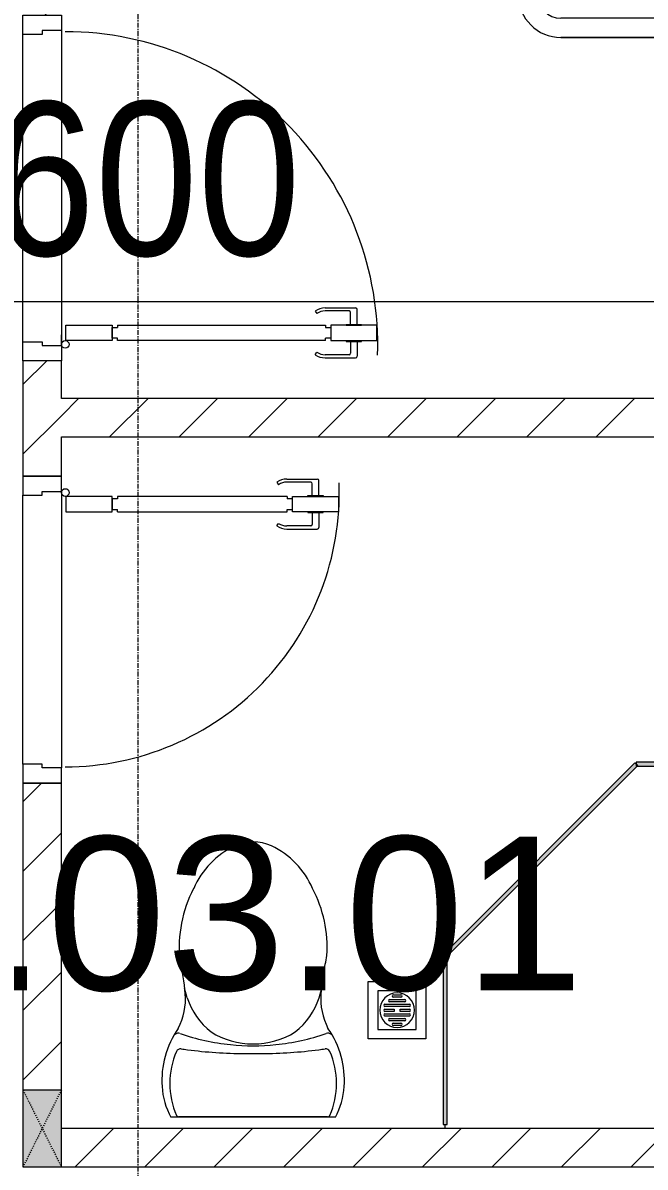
# Model space of a CAD drawing. Header units: millimetres. Extents: x 1591 to 240306, y -15958 to 82755.
# Drawn here: x 122754 to 124375, y 56636 to 59615 of the extents above; entities that cross this region are included whole.
import ezdxf

# ---------------------------------------------------------------- set-up
doc = ezdxf.new("R2010")
doc.units = ezdxf.units.MM
doc.linetypes.add('Dash', pattern=[6, 3, -3])
doc.linetypes.add('Grid Line', pattern=[22.225, 12.7, -3.175, 3.175, -3.175])
for name, color, linetype, lineweight in [('0-1', 7, 'Continuous', 5), ('A-ANNO-DIMS', 211, 'Continuous', 9), ('A-ANNO-DIMS-160', 211, 'Continuous', 9), ('A-AREA-IDEN', 2, 'Continuous', 9), ('A-DETL-GENF-1', 9, 'Continuous', 9), ('A-DOOR-1', 254, 'Continuous', 9), ('A-DOOR-2', 9, 'Continuous', 9), ('A-FLOR-2', 9, 'Continuous', 9), ('A-GLAZ-CURT', 52, 'Continuous', 9), ('A-GLAZ-CURT-1', 254, 'Continuous', 9), ('A-GLAZ-CURT-2', 9, 'Continuous', 9), ('A-WALL-1', 253, 'Continuous', 18), ('A-WALL-2', 9, 'Continuous', 9), ('A-WALL-PATT-1', 10, 'Continuous', 9), ('I-FURN-1', 254, 'Continuous', 9), ('M-EQPM-1', 254, 'Continuous', 9), ('P-SANR-FIXT-1', 254, 'Continuous', 9), ('S-COLS', 52, 'Continuous', 9), ('S-COLS-3', 254, 'Continuous', 9), ('S-COLS-4', 253, 'Continuous', 18), ('S-COLS-HDLN-1', 9, 'Dash', 9), ('S-GRID-1', 1, 'Grid Line', 9)]:
    doc.layers.add(name, color=color, linetype=linetype, lineweight=lineweight)
doc.styles.add('Arial_6', font='arial_0.ttf', dxfattribs={"height": 400})
doc.styles.add('UTM Avo', font='UTM Avo.ttf', dxfattribs={"width": 0.9, "height": 400})
doc.dimstyles.new('1_Dim_chi_tiet_2_5_1', dxfattribs={"dimscale": 304.8, "dimtxt": 399.720379, "dimasz": 0.629921, "dimexe": 0.524934, "dimexo": 0.0625, "dimgap": 0.052493, "dimtad": 1, "dimdec": 0, "dimrnd": 5, "dimzin": 0, "dimdsep": 46, "dimtxsty": 'UTM Avo', "dimblk1": 'OBLIQUE', "dimblk2": 'OBLIQUE', "dimsah": 1, "dimcen": 0.09, "dimdle": 0.524934, "dimazin": 0, "dimtfac": 1, "dimtdec": 4, "dimtix": 1, "dimtmove": 0, "dimatfit": 3, "dimfxl": 1.049869, "dimfxlon": 1, "dimtvp": 1, "dimtolj": 1, "dimtzin": 0, "dimarcsym": 2})
pattern_1 = [(45, (0, 0), (-90.50967, 90.50967), [])]

# ---------------------------------------------------------------- blocks, each defined once
blk = doc.blocks.new('DOOR_CW_01 CANH MO-PANEL KINH - DIW_01-900x2200-CỬA GỖ VÂN LAMINATE-553375-TKCS_MB TẦNG 3-4')
at = {"layer": 'A-DETL-GENF-1'}
for p, q in [((-397, -182), (-397, -62)), ((-397, -62), (-357, -62)), ((-357, -62), (-357, -182)), ((-357, -182), (-397, -182)), ((-397, -196), (-391, -196)), ((-397, -738), (-397, -196)), ((-391, -196), (-391, -182)), ((-391, -182), (-363, -182)), ((-363, -182), (-363, -196)), ((-357, -196), (-363, -196)), ((-357, -196), (-357, -738)), ((-433.9, -711.2), (-427.3, -715.8)), ((-320.1, -711.2), (-326.7, -715.8)), ((-442, -737), (-442, -816.5)), ((-434, -799.5), (-434, -737)), ((-397, -738), (-391, -738)), ((-391, -752), (-391, -738)), ((-357, -738), (-363, -738)), ((-363, -738), (-363, -752)), ((-320, -799.5), (-320, -737)), ((-312, -737), (-312, -816.5)), ((-357, -752), (-397, -752)), ((-397, -752), (-397, -872)), ((-363, -752), (-391, -752)), ((-357, -872), (-357, -752)), ((-399, -803.5), (-430, -803.5)), ((-399, -792.2), (-399, -831.8)), ((-397, -792.2), (-399, -792.2)), ((-397, -792.2), (-397, -831.8)), ((-357, -792.2), (-357, -831.8)), ((-357, -792.2), (-355, -792.2)), ((-355, -792.2), (-355, -831.8)), ((-355, -803.5), (-324, -803.5)), ((-399, -820.5), (-438, -820.5)), ((-399, -831.8), (-397, -831.8)), ((-355, -831.8), (-357, -831.8)), ((-355, -820.5), (-316, -820.5)), ((-397, -872), (-357, -872))]:
    blk.add_line(p, q, dxfattribs=at)
blk.add_circle((-407, -60), 10, dxfattribs=at)
for centre, radius, start, end in [((-407, -60), 814, 268, 0), ((-397, -737), 45, 145, 180), ((-357, -737), 45, 360, 35), ((-397, -737), 37, 145, 180), ((-357, -737), 37, 0, 35), ((-430, -799.5), 4, 180, 270), ((-324, -799.5), 4, 270, 0), ((-438, -816.5), 4, 180, 270), ((-316, -816.5), 4, 270, 0)]:
    blk.add_arc(centre, radius, start, end, dxfattribs=at)
at = {"layer": 'A-DOOR-2'}
for p, q in [((-450, -50), (-450, 50)), ((-450, 50), (-400, 50)), ((-400, 50), (-400, 0)), ((400, 0), (400, 50)), ((400, 50), (450, 50)), ((450, 50), (450, -50)), ((-410, 0), (-410, -50)), ((-400, 0), (-410, 0)), ((410, 0), (400, 0)), ((410, -50), (410, 0)), ((-410, -50), (-450, -50)), ((-407, -50), (-382, -50)), ((450, -50), (410, -50))]:
    blk.add_line(p, q, dxfattribs=at)
blk = doc.blocks.new('DOOR_CW_01 CANH MO-PANEL KINH - DIG_02-800x2200-CỬA NHÔM KÍNH-V105-TKCS_MB TẦNG 3-4')
at = {"layer": 'A-DETL-GENF-1'}
for p, q in [((-347, 772), (-307, 772)), ((-347, 652), (-347, 772)), ((-307, 772), (-307, 652)), ((-392, 637), (-392, 716.5)), ((-349, 720.5), (-388, 720.5)), ((-349, 731.8), (-347, 731.8)), ((-349, 692.2), (-349, 731.8)), ((-347, 692.2), (-347, 731.8)), ((-307, 692.2), (-307, 731.8)), ((-305, 731.8), (-307, 731.8)), ((-305, 692.2), (-305, 731.8)), ((-305, 720.5), (-266, 720.5)), ((-262, 637), (-262, 716.5)), ((-384, 699.5), (-384, 637)), ((-349, 703.5), (-380, 703.5)), ((-347, 692.2), (-349, 692.2)), ((-307, 692.2), (-305, 692.2)), ((-305, 703.5), (-274, 703.5)), ((-270, 699.5), (-270, 637)), ((-307, 652), (-347, 652)), ((-347, 638), (-341, 638)), ((-347, 638), (-347, 196)), ((-313, 652), (-341, 652)), ((-341, 652), (-341, 638)), ((-313, 638), (-313, 652)), ((-307, 638), (-313, 638)), ((-307, 196), (-307, 638)), ((-383.9, 611.2), (-377.3, 615.8)), ((-270.1, 611.2), (-276.7, 615.8)), ((-347, 196), (-341, 196)), ((-307, 182), (-347, 182)), ((-347, 182), (-347, 62)), ((-341, 196), (-341, 182)), ((-341, 182), (-313, 182)), ((-307, 196), (-313, 196)), ((-313, 182), (-313, 196)), ((-307, 62), (-307, 182)), ((-347, 62), (-307, 62))]:
    blk.add_line(p, q, dxfattribs=at)
blk.add_circle((-357, 60), 10, dxfattribs=at)
for centre, radius, start, end in [((-357, 60), 714, 360, 92), ((-388, 716.5), 4, 90, 180), ((-266, 716.5), 4, 0, 90), ((-380, 699.5), 4, 90, 180), ((-274, 699.5), 4, 0, 90), ((-347, 637), 45, 180, 215), ((-347, 637), 37, 180, 215), ((-307, 637), 37, 325, 0), ((-307, 637), 45, 325, 0)]:
    blk.add_arc(centre, radius, start, end, dxfattribs=at)
at = {"layer": 'A-DOOR-2'}
for p, q in [((-360, 50), (-400, 50)), ((-400, 50), (-400, -50)), ((-360, 0), (-360, 50)), ((-357, 50), (-332, 50)), ((400, 50), (360, 50)), ((360, 50), (360, 0)), ((400, -50), (400, 50)), ((-350, 0), (-360, 0)), ((-350, -50), (-350, 0)), ((360, 0), (350, 0)), ((350, 0), (350, -50)), ((-400, -50), (-350, -50)), ((350, -50), (400, -50))]:
    blk.add_line(p, q, dxfattribs=at)
blk = doc.blocks.new('GIUONG NGU-2TAB-1600x2000 - GIUONG NGU-2TAB-1600x2000-885815-TKCS_MB TẦNG 3-4')
at = {"layer": 'I-FURN-1'}
for p, q in [((458.5, 0), (8.5, 0)), ((8.5, 0), (8.5, -50)), ((458.5, -50), (458.5, 0)), ((2108.2, 0), (458.5, 0)), ((458.5, 0), (458.5, -50)), ((458.5, 0), (2108.2, 0)), ((2108.2, -50), (2108.2, 0)), ((2558.2, 0), (2108.2, 0)), ((2108.2, 0), (2108.2, -50)), ((2558.2, -50), (2558.2, 0)), ((458.5, -50), (8.5, -50)), ((8.5, -50), (8.5, -450.3)), ((8.5, -50), (458.5, -50)), ((458.5, -50), (8.5, -50)), ((8.5, -50), (8.5, -450.3)), ((458.5, -450.3), (458.5, -50)), ((2108.2, -50), (458.5, -50)), ((458.5, -50), (458.5, -1938.9)), ((458.5, -50), (2108.2, -50)), ((458.5, -1938.9), (458.5, -50)), ((458.5, -450.3), (458.5, -50)), ((458.5, -50), (2108.2, -50)), ((2558.2, -50), (2108.2, -50)), ((2108.2, -50), (2108.2, -450.3)), ((2108.2, -1938.9), (2108.2, -50)), ((2108.2, -50), (2558.2, -50)), ((2108.2, -50), (2558.2, -50)), ((2108.2, -450.3), (2108.2, -50)), ((2108.2, -50), (2108.2, -1938.9)), ((2558.2, -450.3), (2558.2, -50)), ((2558.2, -50), (2558.2, -450.3)), ((233.5, -86.8), (233.5, -413.5)), ((2333.2, -86.8), (2333.2, -413.5)), ((508.5, -100), (2058.2, -100)), ((508.5, -1938.9), (508.5, -100)), ((2058.2, -100), (2058.2, -1938.9)), ((120.2, -250.2), (346.8, -250.2)), ((2446.5, -250.2), (2219.8, -250.2)), ((8.5, -450.3), (458.5, -450.3)), ((8.5, -450.3), (458.5, -450.3)), ((2108.2, -450.3), (2558.2, -450.3)), ((2558.2, -450.3), (2108.2, -450.3)), ((1997.1, -2000), (569.6, -2000)), ((569.6, -2050), (1997.1, -2050)), ((1997.1, -2050), (569.6, -2050))]:
    blk.add_line(p, q, dxfattribs=at)
for centre in [(233.5, -250.2), (2333.2, -250.2)]:
    blk.add_circle(centre, 150.7, dxfattribs=at)
for centre, radius, start, end in [((569.6, -1938.9), 111.1, 180, 270), ((569.6, -1938.9), 111.1, 180, 270), ((569.6, -1938.9), 61.1, 180, 270), ((1997.1, -1938.9), 111.1, 270, 360), ((1997.1, -1938.9), 61.1, 270, 0), ((1997.1, -1938.9), 111.1, 270, 0)]:
    blk.add_arc(centre, radius, start, end, dxfattribs=at)
blk = doc.blocks.new('TOILET - TOILET-400871-TKCS_MB TẦNG 3-4')
at = {"layer": 'P-SANR-FIXT-1'}
for p, q in [((-171.7, 330.3), (-178.6, 355.5)), ((171.7, 330.3), (178.6, 355.5)), ((214.2, 19), (-214.2, 19)), ((194, 19.9), (-194, 19.9))]:
    blk.add_line(p, q, dxfattribs=at)
for centre, radius, start, end in [((45.1, 528.6), 217.6, 115.2282, 156.7784), ((0, 624.4), 111.7, 64.7718, 115.2282), ((-45.1, 528.6), 217.6, 23.2216, 64.7718), ((137.1, 461.2), 329.8, 152.3122, 185.6513), ((-137.1, 461.2), 329.8, 356.3165, 27.6878), ((-719.2, 297.5), 544.3, 4.5441, 13.9464), ((-1948.3, 805.1), 2171.2, 349.1051, 350.319), ((719.2, 297.5), 544.3, 169.7121, 175.4559), ((-343.5, 327.4), 167.3, 332.62, 4.5441), ((-0.4, 384), 179.5, 197.4036, 232.5964), ((0.4, 384), 179.5, 307.4036, 342.5964), ((343.5, 327.4), 167.3, 175.4559, 207.38), ((-4, 115.7), 233.6, 144.7853, 164.7039), ((0, 416), 206.1, 237.9268, 270), ((0, 416), 206.1, 270, 302.0732), ((4, 115.7), 233.6, 15.2961, 35.2147), ((-195, 224.1), 13.8, 71.0073, 129.3276), ((0.6, 792.1), 586.9, 251.0073, 264.1678), ((-0.6, 792.1), 586.9, 275.8322, 288.9927), ((195, 224.1), 13.8, 50.6724, 108.9927), ((-9.8, 107.2), 207.3, 156.2862, 203.7138), ((-189.1, 185.5), 11.7, 82.4212, 154.5895), ((178.9, 2951.3), 2778.4, 262.4212, 262.7649), ((-14.3, 1400.4), 1215.6, 262.593, 269.6026), ((0, 786.7), 581.5, 264.1678, 275.8322), ((0, 3462.8), 3278, 269.6026, 270.3974), ((14.3, 1400.4), 1215.6, 270.3974, 277.407), ((-178.9, 2951.3), 2778.4, 277.2351, 277.5788), ((189.1, 185.5), 11.7, 25.4105, 97.5788), ((9.8, 107.2), 207.3, 336.2862, 23.7138), ((1.9, 114.1), 239.7, 164.7039, 183.5487), ((-1.9, 114.1), 239.7, 356.4513, 15.2961), ((-46.1, 111.1), 191.6, 183.5487, 208.7191), ((46.1, 111.1), 191.6, 331.2809, 356.4513), ((-193.7, 26.4), 6.48, 203.7138, 267.6832), ((193.7, 26.4), 6.48, 272.3168, 336.2862)]:
    blk.add_arc(centre, radius, start, end, dxfattribs=at)
blk = doc.blocks.new('THU NUOC - THU NUOC-455054-TKCS_MB TẦNG 3-4')
at = {"layer": 'M-EQPM-1'}
for p, q in [((-66.3, -70.6), (-66.3, 79.4)), ((-66.3, 79.4), (83.7, 79.4)), ((83.7, 79.4), (83.7, -70.6)), ((58.7, 54.4), (-41.3, 54.4)), ((-41.3, 54.4), (-41.3, -45.6)), ((-11, 32.1), (28.5, 32.1)), ((-1.1, 44.5), (18.5, 44.5)), ((18.5, 38.5), (-1.1, 38.5)), ((58.7, -45.6), (58.7, 54.4)), ((-23.3, 19.6), (40.9, 19.6)), ((40.9, 13.6), (-23.3, 13.6)), ((-23.3, 7.2), (0.7, 7.2)), ((0.7, 1.2), (-23.3, 1.2)), ((28.5, 26.1), (-11, 26.1)), ((0.7, 7.2), (0.7, 1.2)), ((16.7, 1.2), (16.7, 7.2)), ((16.7, 7.2), (40.9, 7.2)), ((40.9, 1.2), (16.7, 1.2)), ((-23.3, -4.8), (40.9, -4.8)), ((40.9, -10.8), (-23.3, -10.8)), ((-11, -17.3), (28.5, -17.3)), ((28.5, -23.3), (-11, -23.3)), ((-1.1, -29.6), (18.5, -29.6)), ((-41.3, -45.6), (58.7, -45.6)), ((18.5, -35.6), (-1.1, -35.6)), ((83.7, -70.6), (-66.3, -70.6))]:
    blk.add_line(p, q, dxfattribs=at)
for centre, radius, start, end in [((8.7, 4.4), 45, 0, 180), ((8.7, 4.4), 45, 360, 180), ((-11, 29.1), 3, 90, 270), ((-1.1, 41.5), 3, 90, 270), ((18.5, 41.5), 3, 270, 90), ((28.5, 29.1), 3, 270, 90), ((8.7, 4.4), 45, 180, 0), ((8.7, 4.4), 45, 180, 360), ((-23.3, 16.6), 3, 90, 270), ((-23.3, 4.2), 3, 90, 270), ((40.9, 16.6), 3, 270, 90), ((40.9, 4.2), 3, 270, 90), ((-23.3, -7.8), 3, 90, 270), ((-11, -20.3), 3, 90, 270), ((-1.1, -32.6), 3, 90, 270), ((18.5, -32.6), 3, 270, 90), ((28.5, -20.3), 3, 270, 90), ((40.9, -7.8), 3, 270, 90)]:
    blk.add_arc(centre, radius, start, end, dxfattribs=at)
blk = doc.blocks.new('System Panel - Glazed-901200-TKCS_MB TẦNG 3-4')
at = {"layer": 'A-GLAZ-CURT'}
blk.add_hatch(color=256, dxfattribs=at).paths.add_polyline_path([(-220.1, 5), (-220.1, -5), (220.1, -5), (220.1, 5), (-64.4, 5)])
at = {"layer": 'A-GLAZ-CURT-2'}
for p, q in [((220.1, 5), (-220.1, 5)), ((-220.1, 5), (-220.1, -5)), ((220.1, -5), (220.1, 5)), ((-220.1, -5), (220.1, -5))]:
    blk.add_line(p, q, dxfattribs=at)
blk = doc.blocks.new('System Panel - Glazed-579637-TKCS_MB TẦNG 3-4')
at = {"layer": 'A-GLAZ-CURT'}
blk.add_hatch(color=256, dxfattribs=at).paths.add_polyline_path([(-352.2, 5), (-352.2, -5), (352.2, -5), (352.2, 5), (-304.7, 5)])
at = {"layer": 'A-GLAZ-CURT-2'}
for p, q in [((352.2, 5), (-352.2, 5)), ((-352.2, 5), (-352.2, -5)), ((352.2, -5), (352.2, 5)), ((-352.2, -5), (352.2, -5))]:
    blk.add_line(p, q, dxfattribs=at)
blk = doc.blocks.new('System Panel - Glazed-901201-TKCS_MB TẦNG 3-4')
at = {"layer": 'A-GLAZ-CURT'}
blk.add_hatch(color=256, dxfattribs=at).paths.add_polyline_path([(-221.2, -5), (221.2, -5), (221.2, 5), (-221.2, 5)])
at = {"layer": 'A-GLAZ-CURT-2'}
for p, q in [((221.2, 5), (-221.2, 5)), ((-221.2, 5), (-221.2, -5)), ((221.2, -5), (221.2, 5)), ((-221.2, -5), (221.2, -5))]:
    blk.add_line(p, q, dxfattribs=at)
blk = doc.blocks.new('G1_SOF - BO TRU - 100x200-745959-TKCS_MB TẦNG 3-4')
at = {"layer": 'S-COLS'}
blk.add_hatch(color=256, dxfattribs=at).paths.add_polyline_path([(-50, 100), (-50, -100), (50, -100), (50, 100)])
at = {"layer": 'S-COLS-4'}
for p, q in [((50, 100), (-50, 100)), ((-50, 100), (-50, -100)), ((50, -100), (50, 100)), ((-50, -100), (50, -100))]:
    blk.add_line(p, q, dxfattribs=at)
at = {"layer": 'S-COLS-HDLN-1'}
for p, q in [((50, 100), (-50, -100)), ((-50, 100), (50, -100))]:
    blk.add_line(p, q, dxfattribs=at)
blk = doc.blocks.new('NCV_TKTC_TANG 3 - 4_rvt-2-TKCS_MB TẦNG 3-4')
at = {"layer": 'A-WALL-PATT-1'}
h = blk.add_hatch(dxfattribs=at)
h.set_pattern_fill('FP_1', color=256, style=0, pattern_type=2)
h.set_pattern_definition(pattern_1)
h.paths.add_polyline_path([(111841.4, 56836.9), (111852.6, 56836.9), (111852.6, 57635.3), (111752.6, 57635.3), (111752.6, 56836.9)])
h.paths.add_polyline_path([(111752.6, 58435.3), (111852.6, 58435.3), (111852.6, 58734.9), (111752.6, 58734.9)])
h.paths.add_polyline_path([(111852.6, 59634.9), (111852.6, 59936.9), (111752.6, 59936.9), (111752.6, 59634.9)])
h.paths.add_polyline_path([(111772.6, 60136.9), (111852.6, 60136.9), (111852.6, 60534.9), (111752.6, 60534.9), (111752.6, 60136.9)])
h.paths.add_polyline_path([(111852.6, 61434.9), (111852.6, 61636.9), (111752.6, 61636.9), (111752.6, 61434.9)])
h = blk.add_hatch(dxfattribs=at)
h.set_pattern_fill('FP_1', color=256, style=0, pattern_type=2)
h.set_pattern_definition(pattern_1)
h.paths.add_polyline_path([(111852.6, 58536.9), (113802.6, 58537.2), (113802.6, 58636.9), (111852.6, 58636.9)])
h = blk.add_hatch(dxfattribs=at)
h.set_pattern_fill('FP_1', color=256, style=0, pattern_type=2)
h.set_pattern_definition(pattern_1)
h.paths.add_polyline_path([(116162.6, 56636.9), (116252.1, 56636.9), (116252.1, 56736.9), (114252.6, 56736.9), (114252.6, 56636.9), (115759.6, 56636.9)])
h.paths.add_polyline_path([(114152.6, 56636.9), (114152.6, 56736.9), (111852.6, 56736.9), (111852.6, 56636.9), (114147.6, 56636.9)])
at = {"layer": 'A-FLOR-2'}
for p, q in [((111752.6, 58784.9), (111752.6, 59584.9)), ((111852.6, 59594.9), (111852.6, 58774.9)), ((111752.6, 57685.3), (111752.6, 58385.3)), ((112852.6, 56736.9), (112852.6, 56746.9))]:
    blk.add_line(p, q, dxfattribs=at)
at = {"layer": 'A-WALL-1'}
for p, q in [((111852.6, 58734.9), (111752.6, 58734.9)), ((111752.6, 58734.9), (111752.6, 58435.3)), ((111852.6, 58636.9), (111852.6, 58734.9)), ((113802.6, 58636.9), (111852.6, 58636.9)), ((111852.6, 58435.3), (111852.6, 58536.9)), ((111852.6, 58536.9), (113802.6, 58536.9)), ((111752.6, 58435.3), (111852.6, 58435.3)), ((111852.6, 57635.3), (111752.6, 57635.3)), ((111752.6, 57635.3), (111752.6, 56836.9)), ((111852.6, 56836.9), (111852.6, 57635.3)), ((114152.6, 56736.9), (111852.6, 56736.9)), ((111852.6, 56636.9), (114152.6, 56636.9))]:
    blk.add_line(p, q, dxfattribs=at)
at = {"layer": 'A-WALL-2'}
for p, q in [((111752.6, 58784.9), (111752.6, 59584.9)), ((111852.6, 59594.9), (111852.6, 58774.9)), ((111752.6, 57685.3), (111752.6, 58385.3)), ((111852.6, 58395.3), (111852.6, 57675.3))]:
    blk.add_line(p, q, dxfattribs=at)
at = {"layer": 'A-DOOR-1'}
for name, p, rotation in [('DOOR_CW_01 CANH MO-PANEL KINH - DIW_01-900x2200-CỬA GỖ VÂN LAMINATE-553375-TKCS_MB TẦNG 3-4', (111802.6, 59184.9), 89.99999999999905), ('DOOR_CW_01 CANH MO-PANEL KINH - DIG_02-800x2200-CỬA NHÔM KÍNH-V105-TKCS_MB TẦNG 3-4', (111802.6, 58035.3), 269.999999999999)]:
    blk.add_blockref(name, p, dxfattribs=dict(at, rotation=rotation))
at = {"layer": 'A-GLAZ-CURT-1'}
for name, p, rotation in [('System Panel - Glazed-579637-TKCS_MB TẦNG 3-4', (113101.2, 57436.3), 44.99999999999893), ('System Panel - Glazed-901200-TKCS_MB TẦNG 3-4', (112852.1, 56967.1), 89.99999999999919)]:
    blk.add_blockref(name, p, dxfattribs=dict(at, rotation=rotation))
blk.add_blockref('System Panel - Glazed-901201-TKCS_MB TẦNG 3-4', (113571.4, 57685.3), dxfattribs=at)
at = {"layer": 'I-FURN-1'}
blk.add_blockref('GIUONG NGU-2TAB-1600x2000 - GIUONG NGU-2TAB-1600x2000-885815-TKCS_MB TẦNG 3-4', (112584.3, 61626.9), dxfattribs=at)
at = {"layer": 'M-EQPM-1'}
blk.add_blockref('THU NUOC - THU NUOC-455054-TKCS_MB TẦNG 3-4', (112718.4, 57040.4), dxfattribs=at)
at = {"layer": 'P-SANR-FIXT-1'}
blk.add_blockref('TOILET - TOILET-400871-TKCS_MB TẦNG 3-4', (112352.1, 56746.9), dxfattribs=at)
at = {"layer": 'S-COLS-3'}
blk.add_blockref('G1_SOF - BO TRU - 100x200-745959-TKCS_MB TẦNG 3-4', (111802.6, 56736.9), dxfattribs=at)
blk = doc.blocks.new('DIMBLOCK413-TKCS_MB TẦNG 3-4')
at = {"layer": 'A-ANNO-DIMS-160'}
for p, q in [((118653.9, 59209.8), (118653.9, 58729.8)), ((118653.9, 58889.8), (118653.9, 59209.8)), ((127253.9, 59209.8), (127253.9, 58729.8)), ((127253.9, 58889.8), (127253.9, 59209.8)), ((118493.9, 58889.8), (127413.9, 58889.8))]:
    blk.add_line(p, q, dxfattribs=at)
at = {"layer": 'A-ANNO-DIMS-160', "lineweight": 25}
for p, q in [((118653.9, 58889.8), (118749.9, 58985.8)), ((127253.9, 58889.8), (127349.9, 58985.8)), ((118653.9, 58889.8), (118557.9, 58793.8)), ((127253.9, 58889.8), (127157.9, 58793.8))]:
    blk.add_line(p, q, dxfattribs=at)
at = {"layer": 'A-ANNO-DIMS-160', "color": 0, "insert": (122406.1, 59409.4), "char_height": 400, "width": 1314.636, "attachment_point": 1, "line_spacing_factor": 1.110334, "style": 'UTM Avo'}
blk.add_mtext('8600', dxfattribs=at)
blk = doc.blocks.new('_Oblique')
at = {"color": 0, "linetype": 'ByBlock', "lineweight": -2}
blk.add_line((-0.5, -0.5), (0.5, 0.5), dxfattribs=at)

msp = doc.modelspace()

# ---------------------------------------------------------------- linework, layer by layer
at = {"layer": 'S-GRID-1'}
msp.add_line((123054, 19175.3), (123054, 76690.4), dxfattribs=at)

# ---------------------------------------------------------------- block references
at = {"layer": '0-1'}
msp.add_blockref('NCV_TKTC_TANG 3 - 4_rvt-2-TKCS_MB TẦNG 3-4', (11001.4, 0), dxfattribs=at)

# ---------------------------------------------------------------- texts
at = {"layer": 'A-AREA-IDEN', "insert": (123095.5, 57091), "char_height": 400, "width": 2233.6, "attachment_point": 8, "line_spacing_factor": 0.936439, "style": 'Arial_6'}
msp.add_mtext('\\pt8,16,24,32,40,48,56,64,72,80,88,96,104,112,120,128,136,144,152,160,168,176,184,192,200,208,216,224,232,240,248,256;A3.03.01', dxfattribs=at)

# ---------------------------------------------------------------- dimensions: what is measured, and where the dimension line sits
at = {"layer": 'A-ANNO-DIMS'}
dim = msp.add_linear_dim(base=(127253.9, 58889.8), p1=(118653.9, 59209.8), p2=(127253.9, 59209.8), dimstyle='1_Dim_chi_tiet_2_5_1', override={"dimpost": '<>', "dimfxl": 8600}, dxfattribs=at)
dim.commit()
dim.dimension.update_dxf_attribs({"geometry": 'DIMBLOCK413-TKCS_MB TẦNG 3-4', "text_midpoint": (122953.9, 59112.8)})

doc.saveas('drawing.dxf')
